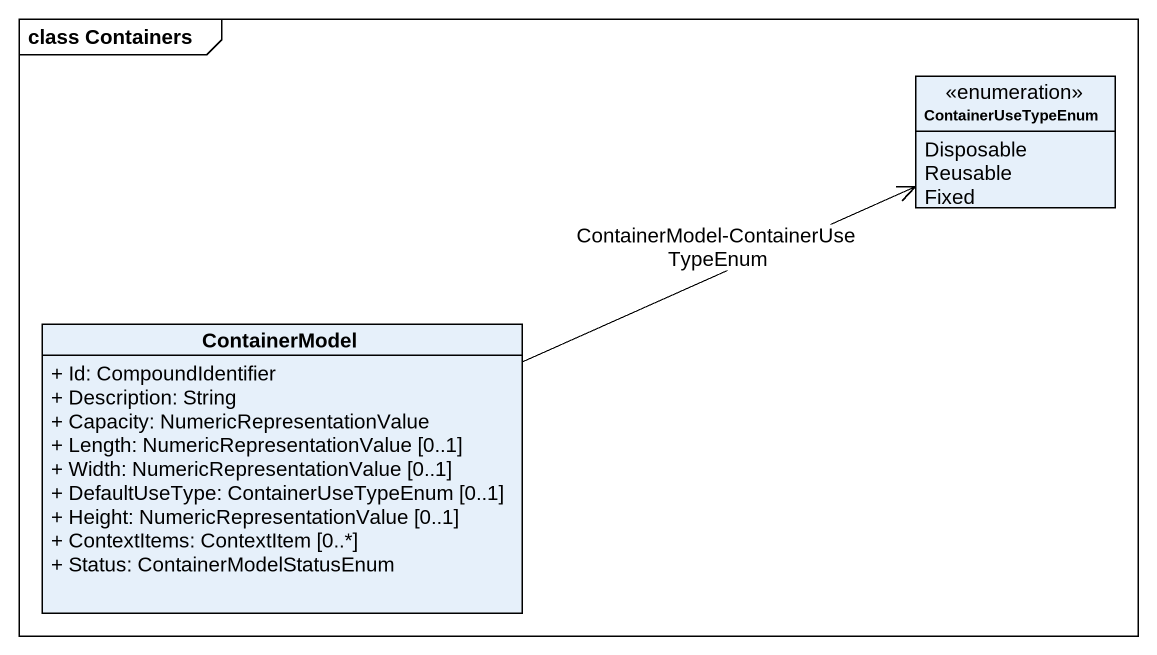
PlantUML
@startuml
mainframe class Containers
hide circle
hide empty members
skinparam classAttributeIconSize 0
enum ContainerUseTypeEnum {
  Disposable
  Reusable
  Fixed
}
class ContainerModel {
  + Id: CompoundIdentifier
  + Description: String
  + Capacity: NumericRepresentationValue
  + Length: NumericRepresentationValue [0..1]
  + Width: NumericRepresentationValue [0..1]
  + DefaultUseType: ContainerUseTypeEnum [0..1]
  + Height: NumericRepresentationValue [0..1]
  + ContextItems: ContextItem [0..*]
  + Status: ContainerModelStatusEnum
}
ContainerUseTypeEnum <-left- ContainerModel : ContainerModel-ContainerUseTypeEnum
@enduml
